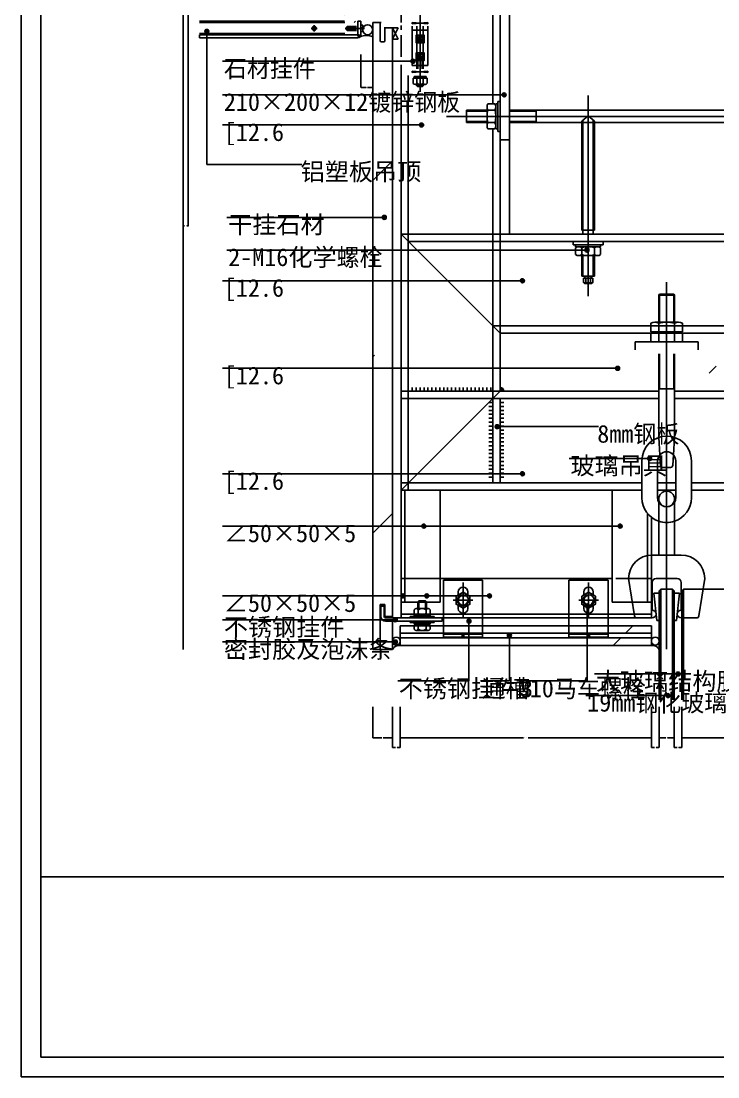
# Model space of a CAD drawing. Header units: metres. Extents: x 6342 to 7863, y -189 to 1911.
# Drawn here: x 6342 to 7229, y -189 to 1155 of the extents above; entities that cross this region are included whole.
import ezdxf

# ---------------------------------------------------------------- set-up
doc = ezdxf.new("R2010")
doc.units = ezdxf.units.M
for name, color, linetype in [('ASHADE', 1, 'Continuous'), ('图层1', 8, 'Continuous'), ('图框', 5, 'Continuous'), ('外形', 3, 'Continuous'), ('文字标注1', 4, 'Continuous'), ('轴线', 6, 'Continuous')]:
    doc.layers.add(name, color=color, linetype=linetype)
doc.dimstyles.get("Standard").update_dxf_attribs({"dimtxt": 2.5, "dimasz": 2.5, "dimexe": 1.25, "dimexo": 0.625, "dimtad": 1, "dimcen": 2.5, "dimazin": 3, "dimtfac": 1, "dimtmove": 0, "dimatfit": 3})

# ---------------------------------------------------------------- blocks, each defined once
blk = doc.blocks.new('_CLOSEDFILLED')
at = {"color": 0, "linetype": 'BYBLOCK'}
blk.add_solid([(-1, 0.2), (0, 0), (-1, -0.2)], dxfattribs=at)
blk = doc.blocks.new('*D9')
for p, q in [((6789.36, 281.96), (6789.36, 242.78)), ((6814.36, 281.96), (6814.36, 242.78)), ((6789.61, 242.78), (6800.86, 242.78)), ((6802.86, 242.78), (6814.11, 242.78))]:
    blk.add_line(p, q)
at = {"layer": 'Defpoints'}
for p in [(6789.36, 281.96), (6814.36, 281.96), (6789.36, 242.78)]:
    blk.add_point(p, dxfattribs=at)
at = {"xscale": 0.25, "yscale": 0.25, "rotation": 180}
blk.add_blockref('_CLOSEDFILLED', (6789.36, 242.78), dxfattribs=at)
at = {"xscale": 0.25, "yscale": 0.25}
blk.add_blockref('_CLOSEDFILLED', (6814.36, 242.78), dxfattribs=at)
at = {"insert": (6801.86, 242.78), "char_height": 1, "attachment_point": 5}
blk.add_mtext('25', dxfattribs=at)
blk = doc.blocks.new('*D10')
for p, q in [((6814.36, 281.96), (6814.36, 230.28)), ((6824.36, 281.96), (6824.36, 230.28)), ((6814.61, 230.28), (6818.36, 230.28)), ((6820.36, 230.28), (6824.11, 230.28))]:
    blk.add_line(p, q)
at = {"layer": 'Defpoints'}
for p in [(6814.36, 281.96), (6824.36, 281.96), (6814.36, 230.28)]:
    blk.add_point(p, dxfattribs=at)
at = {"xscale": 0.25, "yscale": 0.25, "rotation": 180}
blk.add_blockref('_CLOSEDFILLED', (6814.36, 230.28), dxfattribs=at)
at = {"xscale": 0.25, "yscale": 0.25}
blk.add_blockref('_CLOSEDFILLED', (6824.36, 230.28), dxfattribs=at)
at = {"insert": (6819.36, 230.28), "char_height": 1, "attachment_point": 5}
blk.add_mtext('10', dxfattribs=at)
blk = doc.blocks.new('*D11')
for p, q in [((6824.36, 281.96), (6824.36, 242.78)), ((7143.87, 281.96), (7143.87, 242.78)), ((6824.61, 242.78), (6981.115, 242.78)), ((6987.115, 242.78), (7143.62, 242.78))]:
    blk.add_line(p, q)
at = {"layer": 'Defpoints'}
for p in [(6824.36, 281.96), (7143.87, 281.96), (6824.36, 242.78)]:
    blk.add_point(p, dxfattribs=at)
at = {"xscale": 0.25, "yscale": 0.25, "rotation": 180}
blk.add_blockref('_CLOSEDFILLED', (6824.36, 242.78), dxfattribs=at)
at = {"xscale": 0.25, "yscale": 0.25}
blk.add_blockref('_CLOSEDFILLED', (7143.87, 242.78), dxfattribs=at)
at = {"insert": (6984.115, 242.78), "char_height": 1, "attachment_point": 5}
blk.add_mtext('319,51', dxfattribs=at)
blk = doc.blocks.new('*D12')
for p, q in [((7143.87, 281.96), (7143.87, 230.28)), ((7153.87, 281.96), (7153.87, 230.28)), ((7144.12, 230.28), (7147.87, 230.28)), ((7149.87, 230.28), (7153.62, 230.28))]:
    blk.add_line(p, q)
at = {"layer": 'Defpoints'}
for p in [(7143.87, 281.96), (7153.87, 281.96), (7143.87, 230.28)]:
    blk.add_point(p, dxfattribs=at)
at = {"xscale": 0.25, "yscale": 0.25, "rotation": 180}
blk.add_blockref('_CLOSEDFILLED', (7143.87, 230.28), dxfattribs=at)
at = {"xscale": 0.25, "yscale": 0.25}
blk.add_blockref('_CLOSEDFILLED', (7153.87, 230.28), dxfattribs=at)
at = {"insert": (7148.87, 230.28), "char_height": 1, "attachment_point": 5}
blk.add_mtext('10', dxfattribs=at)
blk = doc.blocks.new('*D13')
for p, q in [((7153.87, 281.96), (7153.87, 242.78)), ((7172.87, 281.96), (7172.87, 242.78)), ((7154.12, 242.78), (7162.37, 242.78)), ((7164.37, 242.78), (7172.62, 242.78))]:
    blk.add_line(p, q)
at = {"layer": 'Defpoints'}
for p in [(7153.87, 281.96), (7172.87, 281.96), (7153.87, 242.78)]:
    blk.add_point(p, dxfattribs=at)
at = {"xscale": 0.25, "yscale": 0.25, "rotation": 180}
blk.add_blockref('_CLOSEDFILLED', (7153.87, 242.78), dxfattribs=at)
at = {"xscale": 0.25, "yscale": 0.25}
blk.add_blockref('_CLOSEDFILLED', (7172.87, 242.78), dxfattribs=at)
at = {"insert": (7163.37, 242.78), "char_height": 1, "attachment_point": 5}
blk.add_mtext('19', dxfattribs=at)
blk = doc.blocks.new('*D14')
for p, q in [((7172.87, 281.96), (7172.87, 230.28)), ((7182.87, 281.96), (7182.87, 230.28)), ((7173.12, 230.28), (7176.87, 230.28)), ((7178.87, 230.28), (7182.62, 230.28))]:
    blk.add_line(p, q)
at = {"layer": 'Defpoints'}
for p in [(7172.87, 281.96), (7182.87, 281.96), (7172.87, 230.28)]:
    blk.add_point(p, dxfattribs=at)
at = {"xscale": 0.25, "yscale": 0.25, "rotation": 180}
blk.add_blockref('_CLOSEDFILLED', (7172.87, 230.28), dxfattribs=at)
at = {"xscale": 0.25, "yscale": 0.25}
blk.add_blockref('_CLOSEDFILLED', (7182.87, 230.28), dxfattribs=at)
at = {"insert": (7177.87, 230.28), "char_height": 1, "attachment_point": 5}
blk.add_mtext('10', dxfattribs=at)
blk = doc.blocks.new('*D15')
for p, q in [((7182.87, 281.96), (7182.87, 242.78)), ((7532.87, 281.96), (7532.87, 242.78)), ((7183.12, 242.78), (7356.37, 242.78)), ((7359.37, 242.78), (7532.62, 242.78))]:
    blk.add_line(p, q)
at = {"layer": 'Defpoints'}
for p in [(7182.87, 281.96), (7532.87, 281.96), (7182.87, 242.78)]:
    blk.add_point(p, dxfattribs=at)
at = {"xscale": 0.25, "yscale": 0.25, "rotation": 180}
blk.add_blockref('_CLOSEDFILLED', (7182.87, 242.78), dxfattribs=at)
at = {"xscale": 0.25, "yscale": 0.25}
blk.add_blockref('_CLOSEDFILLED', (7532.87, 242.78), dxfattribs=at)
at = {"insert": (7357.87, 242.78), "char_height": 1, "attachment_point": 5}
blk.add_mtext('350', dxfattribs=at)
blk = doc.blocks.new('*D16')
for p, q in [((6774.36, 1112.63), (6774.36, 1070.64)), ((6789.36, 1112.63), (6789.36, 1070.64)), ((6774.61, 1070.64), (6780.86, 1070.64)), ((6782.86, 1070.64), (6789.11, 1070.64))]:
    blk.add_line(p, q)
at = {"layer": 'Defpoints'}
for p in [(6774.36, 1112.63), (6789.36, 1112.63), (6774.36, 1070.64)]:
    blk.add_point(p, dxfattribs=at)
at = {"xscale": 0.25, "yscale": 0.25, "rotation": 180}
blk.add_blockref('_CLOSEDFILLED', (6774.36, 1070.64), dxfattribs=at)
at = {"xscale": 0.25, "yscale": 0.25}
blk.add_blockref('_CLOSEDFILLED', (6789.36, 1070.64), dxfattribs=at)
at = {"insert": (6781.86, 1070.64), "char_height": 1, "attachment_point": 5}
blk.add_mtext('15', dxfattribs=at)
blk = doc.blocks.new('*D17')
for p, q in [((6548.39, 1133.8), (6548.39, 744.55)), ((6548.14, 744.55), (6547.89, 744.55)), ((6548.39, 355.3), (6548.39, 744.55)), ((6548.39, 744.55), (6548.39, 744.55)), ((6548.64, 744.55), (6548.89, 744.55))]:
    blk.add_line(p, q)
at = {"layer": 'Defpoints'}
for p in [(6548.39, 1133.8), (6548.39, 744.55), (6548.39, 355.3)]:
    blk.add_point(p, dxfattribs=at)
at = {"xscale": 0.25, "yscale": 0.25}
blk.add_blockref('_CLOSEDFILLED', (6548.39, 744.55), dxfattribs=at)
at = {"xscale": 0.25, "yscale": 0.25, "rotation": 180}
blk.add_blockref('_CLOSEDFILLED', (6548.39, 744.55), dxfattribs=at)
at = {"insert": (6548.39, 745.675), "char_height": 1, "attachment_point": 5}
blk.add_mtext('0', dxfattribs=at)
blk = doc.blocks.new('*D18')
for p, q in [((6548.39, 1166.8), (6548.39, 1150.3)), ((6548.14, 1150.3), (6547.89, 1150.3)), ((6548.39, 1133.8), (6548.39, 1150.3)), ((6548.39, 1150.3), (6548.39, 1150.3)), ((6548.64, 1150.3), (6548.89, 1150.3))]:
    blk.add_line(p, q)
at = {"layer": 'Defpoints'}
for p in [(6548.39, 1166.8), (6548.39, 1150.3), (6548.39, 1133.8)]:
    blk.add_point(p, dxfattribs=at)
at = {"xscale": 0.25, "yscale": 0.25}
blk.add_blockref('_CLOSEDFILLED', (6548.39, 1150.3), dxfattribs=at)
at = {"xscale": 0.25, "yscale": 0.25, "rotation": 180}
blk.add_blockref('_CLOSEDFILLED', (6548.39, 1150.3), dxfattribs=at)
at = {"insert": (6548.39, 1151.425), "char_height": 1, "attachment_point": 5}
blk.add_mtext('0', dxfattribs=at)
blk = doc.blocks.new('*D21')
for p, q in [((6554.59, 1433.8), (6554.59, 894.55)), ((6549.99, 894.55), (6548.14, 894.55)), ((6548.39, 355.3), (6548.39, 894.55)), ((6554.84, 894.55), (6552.99, 894.55))]:
    blk.add_line(p, q)
at = {"layer": 'Defpoints'}
for p in [(6554.59, 1433.8), (6554.59, 894.55), (6548.39, 355.3)]:
    blk.add_point(p, dxfattribs=at)
at = {"xscale": 0.25, "yscale": 0.25}
blk.add_blockref('_CLOSEDFILLED', (6548.39, 894.55), dxfattribs=at)
at = {"xscale": 0.25, "yscale": 0.25, "rotation": 180}
blk.add_blockref('_CLOSEDFILLED', (6554.59, 894.55), dxfattribs=at)
at = {"insert": (6551.49, 894.55), "char_height": 1, "attachment_point": 5}
blk.add_mtext('6,2', dxfattribs=at)

msp = doc.modelspace()

# ---------------------------------------------------------------- hatches: boundary and pattern name
at = {"layer": 'ASHADE'}
h = msp.add_hatch(dxfattribs=at)
h.set_pattern_fill('SOLID')
h.paths.add_polyline_path([(6580.79, 1142.08, -1), (6575.79, 1142.08, -1)])
h = msp.add_hatch(dxfattribs=at)
h.set_pattern_fill('SOLID')
h.paths.add_polyline_path([(6838.17, 1103.99, 1), (6843.17, 1103.99, 1)])
h = msp.add_hatch(dxfattribs=at)
h.set_pattern_fill('SOLID')
h.paths.add_polyline_path([(6954.04, 1061.19, 1), (6959.04, 1061.19, 1)])
h = msp.add_hatch(dxfattribs=at)
h.set_pattern_fill('SOLID')
h.paths.add_polyline_path([(6849.05, 1022.82, 1), (6854.05, 1022.82, 1)])
h = msp.add_hatch(dxfattribs=at)
h.set_pattern_fill('SOLID')
h.paths.add_polyline_path([(6801.64, 905.2, 1), (6806.64, 905.2, 1)])
h = msp.add_hatch(dxfattribs=at)
h.set_pattern_fill('SOLID')
h.paths.add_polyline_path([(7059.49, 863.63, 1), (7064.49, 863.63, 1)])
h = msp.add_hatch(dxfattribs=at)
h.set_pattern_fill('SOLID')
h.paths.add_polyline_path([(6977.35, 824.55, 1), (6982.35, 824.55, 1)])
h = msp.add_hatch(dxfattribs=at)
h.set_pattern_fill('SOLID')
h.paths.add_polyline_path([(7098.53, 713.07, 1), (7103.53, 713.07, 1)])
h = msp.add_hatch(dxfattribs=at)
h.set_pattern_fill('SOLID')
h.paths.add_polyline_path([(6950.24, 638.83, -1), (6945.24, 638.83, -1)])
h = msp.add_hatch(dxfattribs=at)
h.set_pattern_fill('SOLID')
h.paths.add_polyline_path([(7139.28, 598.26, 1), (7144.28, 598.26, 1)])
h = msp.add_hatch(dxfattribs=at)
h.set_pattern_fill('SOLID')
h.paths.add_polyline_path([(6977.35, 578.8, 1), (6982.35, 578.8, 1)])
h = msp.add_hatch(dxfattribs=at)
h.set_pattern_fill('SOLID')
h.paths.add_polyline_path([(6851.98, 512.2, 1), (6856.98, 512.2, 1)])
h = msp.add_hatch(dxfattribs=at)
h.set_pattern_fill('SOLID')
h.paths.add_polyline_path([(7101.73, 512.2, 1), (7106.73, 512.2, 1)])
h = msp.add_hatch(dxfattribs=at)
h.set_pattern_fill('SOLID')
h.paths.add_polyline_path([(6825.09, 423.36, 1), (6830.09, 423.36, 1)])
h = msp.add_hatch(dxfattribs=at)
h.set_pattern_fill('SOLID')
h.paths.add_polyline_path([(6855.58, 423.36, 1), (6860.58, 423.36, 1)])
h = msp.add_hatch(dxfattribs=at)
h.set_pattern_fill('SOLID')
h.paths.add_polyline_path([(6935.42, 423.36, 1), (6940.42, 423.36, 1)])
h = msp.add_hatch(dxfattribs=at)
h.set_pattern_fill('SOLID')
h.paths.add_polyline_path([(7059.63, 410.7, 1), (7064.63, 410.7, 1)])
h = msp.add_hatch(dxfattribs=at)
h.set_pattern_fill('SOLID')
h.paths.add_polyline_path([(6815.58, 392.87, 1), (6820.58, 392.87, 1)])
h = msp.add_hatch(dxfattribs=at)
h.set_pattern_fill('SOLID')
h.paths.add_polyline_path([(6909.37, 391.21, 1), (6914.37, 391.21, 1)])
h = msp.add_hatch(dxfattribs=at)
h.set_pattern_fill('SOLID')
h.paths.add_polyline_path([(6815.58, 364.67, 1), (6820.58, 364.67, 1)])
h = msp.add_hatch(dxfattribs=at)
h.set_pattern_fill('SOLID')
h.paths.add_polyline_path([(6960.74, 373.19, 1), (6965.74, 373.19, 1)])
h = msp.add_hatch(dxfattribs=at)
h.set_pattern_fill('SOLID')
h.paths.add_polyline_path([(7175.36, 323.93, 1), (7180.36, 323.93, 1)])
h = msp.add_hatch(dxfattribs=at)
h.set_pattern_fill('SOLID')
h.paths.add_polyline_path([(7162.5, 296.48, 1), (7167.5, 296.48, 1)])
at = {"layer": '图层1'}
h = msp.add_hatch(dxfattribs=at)
h.set_pattern_fill('ANSI31', scale=300)
h.paths.add_polyline_path([(7626.72, 1583.8), (6575.1, 1583.8), (6575.1, 1433.8), (6765.91, 1433.8), (6765.91, 1510.15), (6765.09, 1538.03), (6766.18, 1538.03), (6764.78, 1545.98), (6784.2, 1545.98), (6782.8, 1538.03), (6783.89, 1538.03), (6783.07, 1510.15), (6783.07, 1433.8), (6963.37, 1433.8), (6963.37, 1191.8), (7363.37, 1191.8), (7363.37, 1433.8), (7626.72, 1433.8)])
h.paths.add_polyline_path([(7363.37, 1175.8), (6963.37, 1175.8), (6963.37, 1041.8), (7363.37, 1041.8)])
h.paths.add_polyline_path([(7055.37, 1025.8), (6963.37, 1025.8), (6963.37, 883.8), (7056.7, 883.8), (7056.7, 889.13), (7055.37, 889.13)])
h.paths.add_polyline_path([(7255.37, 1025.8), (7071.37, 1025.8), (7071.37, 889.13), (7070.03, 889.13), (7070.03, 883.8), (7256.7, 883.8), (7256.7, 889.13), (7255.37, 889.13)])
h.paths.add_polyline_path([(7363.37, 1025.8), (7271.37, 1025.8), (7271.37, 889.13), (7270.03, 889.13), (7270.03, 883.8), (7363.37, 883.8)])
h = msp.add_hatch(dxfattribs=at)
h.set_pattern_fill('AR-CONC', scale=20)
h.paths.add_polyline_path([(7626.72, 1583.8), (6575.1, 1583.8), (6575.1, 1433.8), (6765.91, 1433.8), (6765.91, 1510.15), (6765.09, 1538.03), (6766.18, 1538.03), (6764.78, 1545.98), (6784.2, 1545.98), (6782.8, 1538.03), (6783.89, 1538.03), (6783.07, 1510.15), (6783.07, 1433.8), (6963.37, 1433.8), (6963.37, 1191.8), (7363.37, 1191.8), (7363.37, 1433.8), (7626.72, 1433.8)])
h.paths.add_polyline_path([(7363.37, 1175.8), (6963.37, 1175.8), (6963.37, 1041.8), (7363.37, 1041.8)])
h.paths.add_polyline_path([(7255.37, 1025.8), (7071.37, 1025.8), (7071.37, 889.13), (7070.03, 889.13), (7070.03, 883.8), (7256.7, 883.8), (7256.7, 889.13), (7255.37, 889.13)])
h.paths.add_polyline_path([(7055.37, 1025.8), (6963.37, 1025.8), (6963.37, 883.8), (7056.7, 883.8), (7056.7, 889.13), (7055.37, 889.13)])
h.paths.add_polyline_path([(7363.37, 1025.8), (7271.37, 1025.8), (7271.37, 889.13), (7270.03, 889.13), (7270.03, 883.8), (7363.37, 883.8)])
h = msp.add_hatch(dxfattribs=at)
h.set_pattern_fill('ANSI31', scale=5)
h.paths.add_polyline_path([(6753.36, 1166.3, -0.41), (6753.86, 1166.8), (6767.86, 1166.8, -0.41), (6768.36, 1166.3), (6768.36, 1165.7, -0.41), (6767.86, 1165.2), (6755.46, 1165.2, 0.41), (6754.96, 1164.7), (6754.96, 1155.3, 0.41), (6755.46, 1154.8), (6769.86, 1154.8, -0.41), (6770.36, 1154.3), (6770.36, 1145.8), (6768.76, 1145.8), (6768.76, 1152.7, 0.41), (6768.26, 1153.2), (6753.86, 1153.2, -0.41), (6753.36, 1153.7)])
h.paths.add_polyline_path([(6768.62, 1142.32, 0.2), (6768.76, 1142.67), (6768.76, 1145.8), (6770.36, 1145.8), (6770.36, 1141.8), (6766.36, 1137.8), (6753.86, 1137.8, -0.41), (6753.36, 1138.3), (6753.36, 1138.9, -0.41), (6753.86, 1139.4), (6765.49, 1139.4, 0.2), (6765.85, 1139.55)])
h = msp.add_hatch(dxfattribs=at)
h.set_pattern_fill('AR-SAND')
h.paths.add_polyline_path([(6789.36, 1144.03), (6789.36, 1134.97, 0.21), (6773.19, 1134.97, 0.2), (6774.36, 1137.8), (6774.36, 1141.8), (6776.59, 1141.8), (6776.59, 1144.03, 1)])
h = msp.add_hatch(dxfattribs=at)
h.set_pattern_fill('ANSI37', scale=30)
h.paths.add_polyline_path([(6776.59, 1144.03, 1), (6789.36, 1144.03, 1)])
h = msp.add_hatch(dxfattribs=at)
h.set_pattern_fill('ANSI33', scale=50)
h.paths.add_polyline_path([(6814.36, 1146.47), (6804.86, 1146.47), (6804.86, 1129.97, -0.41), (6803.36, 1128.47), (6800.36, 1128.47, -0.41), (6798.86, 1129.97), (6798.86, 1153.47), (6789.36, 1153.47), (6789.36, 1103.99), (6814.36, 1103.99)])
h.paths.add_polyline_path([(6789.36, 1061.19), (6814.36, 1061.19), (6814.36, 1103.99), (6789.36, 1103.99)])
h.paths.add_polyline_path([(6814.36, 1061.19), (6789.36, 1061.19), (6789.36, 1022.82), (6814.36, 1022.82)])
h.paths.add_polyline_path([(6814.36, 1022.82), (6789.36, 1022.82), (6789.36, 905.2), (6801.64, 905.2, -1), (6806.64, 905.2, -1), (6801.64, 905.2), (6789.36, 905.2), (6789.36, 863.63), (6814.36, 863.63)])
h.paths.add_polyline_path([(6814.36, 863.63), (6789.36, 863.63), (6789.36, 824.55), (6814.36, 824.55)])
h.paths.add_polyline_path([(6814.36, 824.55), (6789.36, 824.55), (6789.36, 713.07), (6814.36, 713.07)])
h.paths.add_polyline_path([(6789.36, 578.8), (6814.36, 578.8), (6814.36, 713.07), (6789.36, 713.07)])
h.paths.add_polyline_path([(6789.36, 512.2), (6814.36, 512.2), (6814.36, 578.8), (6789.36, 578.8)])
h.paths.add_polyline_path([(6814.36, 512.2), (6789.36, 512.2), (6789.36, 423.36), (6814.36, 423.36)])
h.paths.add_polyline_path([(6789.36, 423.36), (6789.36, 364.67), (6798.79, 364.67), (6798.79, 412.3), (6804.79, 412.3), (6804.79, 397.3), (6814.36, 397.3), (6814.36, 423.36)])
h = msp.add_hatch(dxfattribs=at)
h.set_pattern_fill('AR-SAND')
h.paths.add_polyline_path([(6799.75, 1152.97, -0.41), (6800.25, 1153.47), (6798.86, 1153.47), (6798.86, 1129.97, 0.41), (6800.36, 1128.47), (6803.36, 1128.47, 0.41), (6804.86, 1129.97), (6804.86, 1146.47), (6803.75, 1146.47), (6803.75, 1134.8, -0.6), (6802.5, 1132.47), (6801, 1132.47, -0.6), (6799.75, 1134.8)])
h = msp.add_hatch(dxfattribs=at)
h.set_pattern_fill('ANSI31', scale=50)
h.paths.add_polyline_path([(6859.66, 1148.47, -0.41), (6861.66, 1146.47), (6861.66, 1141.47), (6864.66, 1141.47), (6864.66, 1146.47, 0.41), (6859.66, 1151.47), (6849.66, 1151.47), (6849.66, 1148.47)])
h.paths.add_polyline_path([(6839.66, 1151.47, 0.41), (6834.66, 1146.47), (6834.66, 1096.47, 0.41), (6839.66, 1091.47), (6849.66, 1091.47), (6849.66, 1094.47), (6839.66, 1094.47, -0.41), (6837.66, 1096.47), (6837.66, 1146.47, -0.41), (6839.66, 1148.47), (6849.66, 1148.47), (6849.66, 1151.47)])
h.paths.add_polyline_path([(6859.66, 1091.47, 0.41), (6864.66, 1096.47), (6864.66, 1101.47), (6861.66, 1101.47), (6861.66, 1096.47, -0.41), (6859.66, 1094.47), (6849.66, 1094.47), (6849.66, 1091.47)])
h = msp.add_hatch(dxfattribs=at)
h.set_pattern_fill('AR-SAND', scale=0.5)
h.paths.add_polyline_path([(6770.01, 1137.8), (6770.36, 1138.16), (6772.56, 1137.06, -1.39), (6771.1, 1135.61)])
h = msp.add_hatch(dxfattribs=at)
h.set_pattern_fill('ANSI31', scale=50)
h.paths.add_polyline_path([(7163.37, 736.8), (7100.37, 736.8), (7100.37, 683.8), (7102.92, 683.8, 0.39), (7107.4, 687.85), (7110.93, 723.2, -0.39), (7119.88, 731.3), (7163.37, 731.3)])
h.paths.add_polyline_path([(7226.37, 736.8), (7163.37, 736.8), (7163.37, 731.3), (7206.85, 731.3, -0.39), (7215.8, 723.2), (7219.33, 687.85, 0.39), (7223.81, 683.8), (7226.37, 683.8)])
h = msp.add_hatch(dxfattribs=at)
h.set_pattern_fill('SOLID')
h.paths.add_polyline_path([(6951.37, 688.8), (6951.37, 683.8), (6956.37, 683.8, 0.41)])
h = msp.add_hatch(dxfattribs=at)
h.set_pattern_fill('AR-RROOF', scale=50)
h.paths.add_polyline_path([(7530.87, 431.83), (7407.87, 431.83), (7407.87, 426.83), (7412.87, 426.83), (7412.87, 391.83), (7302.87, 391.83), (7302.87, 426.83), (7307.87, 426.83), (7307.87, 431.83), (7209.71, 431.83), (7204.27, 397.83, -0.37), (7201.31, 395.3), (7184.87, 395.3), (7184.87, 291.19), (7530.87, 291.19)])
h = msp.add_hatch(dxfattribs=at)
h.set_pattern_fill('AR-SAND')
h.paths.add_polyline_path([(7182.87, 395.3), (7181.87, 395.3, -0.45), (7176.9, 400.87), (7175.87, 391.83), (7172.87, 391.83), (7172.87, 291.19), (7182.87, 291.19)])
h = msp.add_hatch(dxfattribs=at)
h.set_pattern_fill('ANSI33', scale=50)
h.paths.add_polyline_path([(6824.36, 385.3), (6824.36, 375.8), (6879.24, 375.8), (6879.24, 385.3)])
h.paths.add_polyline_path([(6824.36, 369.8), (6824.36, 360.3), (7143.87, 360.3), (7143.87, 369.8)])
h.paths.add_polyline_path([(7038.99, 375.8), (7038.99, 385.3), (6929.24, 385.3), (6929.24, 375.8)])
h.paths.add_polyline_path([(7088.99, 385.3), (7088.99, 375.8), (7143.87, 375.8), (7143.87, 385.3)])
h = msp.add_hatch(dxfattribs=at)
h.set_pattern_fill('ANSI33', scale=50)
h.paths.add_polyline_path([(6798.79, 364.67), (6789.36, 364.67), (6789.36, 355.3), (6798.79, 355.3)])
h = msp.add_hatch(dxfattribs=at)
h.set_pattern_fill('ANSI37', scale=30)
h.paths.add_polyline_path([(6824.36, 365.8, 1), (6814.36, 365.8, 1)])
h = msp.add_hatch(dxfattribs=at)
h.set_pattern_fill('AR-SAND', scale=0.5)
h.paths.add_polyline_path([(6814.36, 365.8), (6814.36, 355.3, -0.27), (6824.36, 360.3), (6824.36, 365.8, -1)])
h = msp.add_hatch(dxfattribs=at)
h.set_pattern_fill('AR-SAND', scale=2)
h.paths.add_polyline_path([(6928.61, 375.65), (6928.61, 370.65), (6904.61, 370.65), (6904.61, 374.65, 1), (6902.61, 374.65), (6902.61, 370.65), (6878.61, 370.65), (6878.61, 375.65), (6823.74, 375.65), (6823.74, 369.65), (7143.24, 369.65), (7143.24, 375.65), (7088.36, 375.65), (7088.36, 370.65), (7064.36, 370.65), (7064.36, 374.65, 1), (7062.36, 374.65), (7062.36, 370.65), (7038.36, 370.65), (7038.36, 375.65)])
h = msp.add_hatch(dxfattribs=at)
h.set_pattern_fill('ANSI37', scale=30)
h.paths.add_polyline_path([(7153.87, 365.8, 1), (7143.87, 365.8, 1)])
h = msp.add_hatch(dxfattribs=at)
h.set_pattern_fill('AR-SAND', scale=0.5)
h.paths.add_polyline_path([(7153.87, 365.8), (7153.87, 355.3, 0.27), (7143.87, 360.3), (7143.87, 365.8, 1)])

# ---------------------------------------------------------------- linework, layer by layer
for p, q in [((6942.07, 1167.81), (6942.07, 1049.78)), ((6753.86, 1153.2), (6568.91, 1153.2)), ((6756.06, 1147.55), (6756.96, 1148.3)), ((6756.06, 1144.05), (6756.06, 1147.55)), ((6756.96, 1143.3), (6756.06, 1144.05)), ((6756.8, 1148.17), (6756.8, 1143.43)), ((6756.8, 1147.55), (6768.76, 1147.55)), ((6756.8, 1144.05), (6768.76, 1144.05)), ((6756.96, 1148.3), (6768.76, 1148.3)), ((6768.76, 1143.3), (6756.96, 1143.3)), ((6770.36, 1138.16), (6770.36, 1154.8)), ((6770.36, 1154.8), (6774.36, 1154.8)), ((6774.36, 1149.8), (6776.59, 1149.8)), ((6776.59, 1146.55), (6775.34, 1146.55)), ((6775.34, 1146.55), (6775.34, 1145.05)), ((6775.34, 1145.05), (6776.59, 1145.05)), ((6776.59, 1149.8), (6776.59, 1146.55)), ((6776.59, 1145.05), (6776.59, 1141.8)), ((6814.36, 1131.97), (6821.75, 1146.47)), ((6814.36, 1146.47), (6821.75, 1131.97)), ((6821.75, 1146.47), (6814.36, 1146.47)), ((6859.66, 1153.47), (6839.66, 1151.47)), ((6839.66, 1153.47), (6859.66, 1151.47)), ((6839.66, 1151.47), (6839.66, 1153.47)), ((6839.66, 1148.47), (6839.66, 1098.47)), ((6839.66, 1143.47), (6845.64, 1143.47)), ((6845.64, 1094.47), (6845.64, 1148.47)), ((6853.64, 1094.47), (6853.64, 1148.47)), ((6853.64, 1143.47), (6859.66, 1143.47)), ((6859.66, 1151.47), (6859.66, 1153.47)), ((6859.66, 1148.47), (6859.66, 1098.47)), ((6753.86, 1139.4), (6568.91, 1139.4)), ((6568.91, 1137.8), (6770.01, 1137.8)), ((6770.01, 1137.8), (6771.1, 1135.61)), ((6770.36, 1138.16), (6772.56, 1137.06)), ((6776.59, 1141.8), (6774.36, 1141.8)), ((6814.36, 1131.97), (6821.75, 1131.97)), ((6845.64, 1106.73), (6853.64, 1106.73)), ((6846.84, 1094.47), (6846.84, 1106.73)), ((6852.44, 1094.47), (6852.44, 1106.73)), ((6839.66, 1098.47), (6845.64, 1098.47)), ((6839.66, 1089.47), (6859.66, 1091.47)), ((6859.66, 1089.47), (6839.66, 1091.47)), ((6839.66, 1091.47), (6839.66, 1089.47)), ((6853.64, 1098.47), (6859.66, 1098.47)), ((6859.66, 1091.47), (6859.66, 1089.47)), ((6834.66, 1085.97), (6834.66, 683.8)), ((6858.44, 1082.47), (6840.84, 1082.47)), ((6840.84, 1082.47), (6840.84, 1076.07)), ((6857.36, 1084.47), (6841.92, 1084.47)), ((6841.92, 1084.47), (6841.92, 1082.47)), ((6857.36, 1082.47), (6841.92, 1082.47)), ((6845.64, 1082.47), (6845.64, 1076.07)), ((6849.66, 1084.47), (6848.24, 1082.47)), ((6851.07, 1084.47), (6849.65, 1082.47)), ((6853.64, 1082.47), (6853.64, 1076.07)), ((6857.36, 1084.47), (6857.36, 1082.47)), ((6858.44, 1082.47), (6858.44, 1076.07)), ((6856.04, 1074.47), (6843.24, 1074.47)), ((6845.64, 1072.87), (6845.64, 1074.47)), ((6853.64, 1072.87), (6845.64, 1072.87)), ((6845.64, 1072.87), (6846.84, 1071.67)), ((6846.84, 1072.87), (6846.84, 1074.47)), ((6852.44, 1071.67), (6846.84, 1071.67)), ((6852.44, 1072.87), (6852.44, 1074.47)), ((6852.44, 1071.67), (6853.64, 1072.87)), ((6853.64, 1072.87), (6853.64, 1074.47)), ((6935.98, 1049.78), (6944.88, 1049.78)), ((6946.03, 1017.81), (6946.03, 1049.78)), ((6946.03, 1049.78), (6948.7, 1049.78)), ((6948.7, 1014.72), (6948.7, 1052.88)), ((6948.7, 1052.88), (6951.37, 1052.88)), ((6908.7, 1041.8), (6908.7, 1025.8)), ((6908.7, 1041.8), (6934.83, 1041.8)), ((6908.7, 1040.47), (6934.83, 1040.47)), ((6934.83, 1021.81), (6934.83, 1045.79)), ((6935.98, 1041.79), (6944.88, 1041.79)), ((6963.37, 1041.8), (7363.37, 1041.8)), ((6963.37, 1040.47), (6997.42, 1040.47)), ((6997.42, 1041.8), (6997.42, 1025.8)), ((6908.7, 1027.13), (6934.83, 1027.13)), ((6908.7, 1025.8), (6934.83, 1025.8)), ((6935.98, 1025.81), (6944.88, 1025.81)), ((6963.37, 1027.13), (6997.42, 1027.13)), ((6963.37, 1025.8), (7363.37, 1025.8)), ((6935.98, 1017.81), (6944.88, 1017.81)), ((6942.07, 1017.81), (6942.07, 683.8)), ((6946.03, 1017.81), (6948.7, 1017.81)), ((6948.7, 1014.72), (6951.37, 1014.72)), ((6951.37, 883.8), (6963.37, 883.8)), ((6951.37, 874.5), (7375.37, 874.5)), ((7044.28, 870.47), (7044.28, 874.5)), ((7082.45, 870.47), (7082.45, 874.5)), ((7044.28, 870.47), (7082.45, 870.47)), ((7047.38, 867.8), (7047.38, 870.47)), ((7047.38, 867.8), (7079.35, 867.8)), ((7047.38, 857.75), (7047.38, 866.65)), ((7055.37, 857.75), (7055.37, 866.65)), ((7071.36, 857.75), (7071.36, 866.65)), ((7079.35, 867.8), (7079.35, 870.47)), ((7079.35, 857.75), (7079.35, 866.65)), ((7051.38, 856.6), (7075.35, 856.6)), ((7055.37, 830.47), (7055.37, 856.6)), ((7056.7, 830.47), (7056.7, 856.6)), ((7070.03, 830.47), (7070.03, 856.6)), ((7071.37, 830.47), (7071.37, 856.6)), ((7071.37, 830.47), (7055.37, 830.47)), ((7069.37, 827.8), (7057.37, 827.8)), ((7057.37, 822.47), (7057.37, 827.8)), ((7058.7, 821.13), (7057.37, 822.47)), ((7068.03, 821.13), (7058.7, 821.13)), ((7059.37, 830.47), (7059.37, 827.8)), ((7060.37, 822.47), (7060.37, 827.8)), ((7066.37, 822.47), (7066.37, 827.8)), ((7067.37, 830.47), (7067.37, 827.8)), ((7069.37, 822.47), (7068.03, 821.13)), ((7069.37, 822.47), (7069.37, 827.8)), ((7154.37, 807.3), (7153.37, 806.3)), ((7172.37, 807.3), (7154.37, 807.3)), ((7172.37, 807.3), (7173.37, 806.3)), ((7153.37, 806.3), (7153.37, 771.92)), ((7173.37, 806.3), (7153.37, 806.3)), ((7154.37, 806.3), (7154.37, 771.92)), ((7172.37, 806.3), (7172.37, 771.92)), ((7173.37, 806.3), (7173.37, 771.92)), ((6951.37, 767.1), (7143.38, 767.1)), ((7143.38, 770.48), (7143.38, 759.36)), ((7178.35, 771.92), (7148.38, 771.92)), ((7153.37, 770.48), (7153.37, 759.36)), ((7173.36, 770.48), (7173.36, 759.36)), ((7183.35, 770.48), (7183.35, 759.36)), ((7183.35, 767.1), (7337.88, 767.1)), ((6951.37, 757.8), (7143.38, 757.8)), ((7183.35, 759.36), (7143.38, 759.36)), ((7143.38, 757.92), (7143.38, 746.8)), ((7153.37, 757.92), (7153.37, 746.8)), ((7173.36, 757.92), (7173.36, 746.8)), ((7183.35, 757.92), (7183.35, 746.8)), ((7183.35, 757.8), (7337.88, 757.8)), ((7123.37, 746.8), (7203.37, 746.8)), ((7123.37, 746.8), (7123.37, 736.8)), ((7203.37, 746.8), (7203.37, 736.8)), ((7153.37, 731.3), (7153.37, 654.75)), ((7153.37, 731.3), (7153.37, 625.17)), ((7154.37, 731.3), (7154.37, 686.8)), ((7172.37, 731.3), (7172.37, 686.8)), ((7173.37, 731.3), (7173.37, 671.12)), ((7173.37, 731.3), (7173.37, 625.17)), ((6839.66, 688.8), (6839.66, 683.8)), ((6844.66, 688.8), (6844.66, 683.8)), ((6849.66, 688.8), (6849.66, 683.8)), ((6854.66, 688.8), (6854.66, 683.8)), ((6859.66, 688.8), (6859.66, 683.8)), ((6864.66, 688.8), (6864.66, 683.8)), ((6869.66, 688.8), (6869.66, 683.8)), ((6874.66, 688.8), (6874.66, 683.8)), ((6879.66, 688.8), (6879.66, 683.8)), ((6884.66, 688.8), (6884.66, 683.8)), ((6889.66, 688.8), (6889.66, 683.8)), ((6894.66, 688.8), (6894.66, 683.8)), ((6899.66, 688.8), (6899.66, 683.8)), ((6904.66, 688.8), (6904.66, 683.8)), ((6909.66, 688.8), (6909.66, 683.8)), ((6914.66, 688.8), (6914.66, 683.8)), ((6919.66, 688.8), (6919.66, 683.8)), ((6924.66, 688.8), (6924.66, 683.8)), ((6929.66, 688.8), (6929.66, 683.8)), ((6934.66, 688.8), (6934.66, 683.8)), ((6939.66, 688.8), (6939.66, 683.8)), ((7153.37, 686.8), (7173.37, 686.8)), ((6825.37, 674.5), (7153.37, 674.5)), ((7173.37, 674.5), (7501.37, 674.5)), ((6942.07, 669.5), (6937.07, 669.5)), ((6942.07, 664.5), (6937.07, 664.5)), ((6942.07, 659.5), (6937.07, 659.5)), ((6951.37, 669.5), (6956.37, 669.5)), ((6951.37, 664.5), (6956.37, 664.5)), ((6951.37, 659.5), (6956.37, 659.5)), ((6942.07, 654.5), (6937.07, 654.5)), ((6942.07, 649.5), (6937.07, 649.5)), ((6951.37, 654.5), (6956.37, 654.5)), ((6951.37, 649.5), (6956.37, 649.5)), ((6942.07, 644.5), (6937.07, 644.5)), ((6942.07, 639.5), (6937.07, 639.5)), ((6942.07, 634.5), (6937.07, 634.5)), ((6951.37, 644.5), (6956.37, 644.5)), ((6951.37, 639.5), (6956.37, 639.5)), ((6951.37, 634.5), (6956.37, 634.5)), ((6942.07, 629.5), (6937.07, 629.5)), ((6942.07, 624.5), (6937.07, 624.5)), ((6942.07, 619.5), (6937.07, 619.5)), ((6951.37, 629.5), (6956.37, 629.5)), ((6951.37, 624.5), (6956.37, 624.5)), ((6951.37, 619.5), (6956.37, 619.5)), ((6942.07, 614.5), (6937.07, 614.5)), ((6942.07, 609.5), (6937.07, 609.5)), ((6951.37, 614.5), (6956.37, 614.5)), ((6951.37, 609.5), (6956.37, 609.5)), ((6942.07, 604.5), (6937.07, 604.5)), ((6942.07, 599.5), (6937.07, 599.5)), ((6942.07, 594.5), (6937.07, 594.5)), ((6951.37, 604.5), (6956.37, 604.5)), ((6951.37, 599.5), (6956.37, 599.5)), ((6951.37, 594.5), (6956.37, 594.5)), ((6942.07, 589.5), (6937.07, 589.5)), ((6942.07, 584.5), (6937.07, 584.5)), ((6942.07, 579.5), (6937.07, 579.5)), ((6951.37, 589.5), (6956.37, 589.5)), ((6951.37, 584.5), (6956.37, 584.5)), ((6951.37, 579.5), (6956.37, 579.5)), ((6825.37, 567.1), (7131.87, 567.1)), ((6942.07, 574.5), (6937.07, 574.5)), ((6951.37, 574.5), (6956.37, 574.5)), ((7151.87, 567.1), (7174.87, 567.1)), ((7194.87, 567.1), (7542.07, 567.1)), ((7155.87, 431.83), (7155.87, 291.19)), ((7170.87, 431.83), (7170.87, 291.19)), ((6846.79, 415.93), (6848.09, 417.23)), ((6848.09, 417.23), (6856.48, 417.23)), ((6857.78, 415.93), (6856.48, 417.23)), ((6798.79, 355.3), (6798.79, 412.3)), ((6804.79, 412.3), (6798.79, 412.3)), ((6799.79, 397.3), (6799.79, 410.3)), ((6803.79, 410.3), (6799.79, 410.3)), ((6803.79, 397.3), (6803.79, 410.3)), ((6804.79, 397.3), (6804.79, 412.3)), ((6842.19, 400.8), (6842.19, 405.8)), ((6859.86, 407.3), (6844.72, 407.3)), ((6846.79, 415.93), (6857.78, 415.93)), ((6846.79, 407.3), (6846.79, 415.93)), ((6847.24, 400.8), (6847.24, 405.8)), ((6848.09, 407.3), (6848.09, 415.93)), ((6856.48, 407.3), (6856.48, 415.93)), ((6857.34, 400.8), (6857.34, 405.8)), ((6857.78, 407.3), (6857.78, 415.93)), ((6862.38, 400.8), (6862.38, 405.8)), ((6804.79, 397.3), (6814.36, 397.3)), ((6877.79, 395.3), (6805.79, 395.3)), ((6877.79, 391.3), (6805.79, 391.3)), ((6867.7, 397.3), (6836.87, 397.3)), ((6836.87, 397.3), (6836.87, 395.3)), ((6836.87, 389.3), (6836.87, 391.3)), ((6842.19, 399.3), (6842.19, 397.3)), ((6862.38, 399.3), (6842.19, 399.3)), ((6862.38, 399.3), (6862.38, 397.3)), ((6867.7, 397.3), (6867.7, 395.3)), ((6867.7, 389.3), (6867.7, 391.3)), ((6877.79, 395.3), (6877.79, 391.3)), ((7184.87, 395.3), (7184.87, 291.19)), ((6867.7, 389.3), (6836.87, 389.3)), ((6842.19, 387.3), (6842.19, 389.3)), ((6862.38, 387.3), (6842.19, 387.3)), ((6842.19, 385.8), (6842.19, 380.8)), ((6859.86, 379.3), (6844.72, 379.3)), ((6847.24, 385.8), (6847.24, 380.8)), ((6857.34, 385.8), (6857.34, 380.8)), ((6862.38, 387.3), (6862.38, 389.3)), ((6862.38, 385.8), (6862.38, 380.8)), ((6879.24, 375.8), (6824.36, 375.8)), ((7143.87, 369.8), (6824.36, 369.8)), ((7038.99, 375.8), (6929.24, 375.8)), ((7088.99, 375.8), (7143.87, 375.8))]:
    msp.add_line(p, q)
for points in [[(6845.64, 1137.22), (6844.66, 1137.22), (6844.66, 1127.22), (6845.64, 1127.22)], [(6853.64, 1127.22), (6854.66, 1127.22), (6854.66, 1137.22), (6853.64, 1137.22)], [(6845.71, 1114.72), (6844.73, 1114.72), (6844.73, 1104.72), (6845.71, 1104.72)], [(6853.71, 1104.72), (6854.73, 1104.72), (6854.73, 1114.72), (6853.71, 1114.72)]]:
    msp.add_lwpolyline(points)
msp.add_lwpolyline([(6840.84, 1076.07, 0.67), (6845.64, 1076.07, 0.4), (6853.64, 1076.07, 0.67), (6858.44, 1076.07)], format="xyb")
for centre, radius in [((6714.92, 1145.8), 2.5), ((6714.92, 1145.8), 1.75), ((6782.98, 1144.03), 6.39), ((6819.36, 365.8), 5), ((7148.87, 365.8), 5)]:
    msp.add_circle(centre, radius)
for centre, radius, start, end in [((6772.07, 1136.09), 1.08, 206.51, 63.49), ((6781.28, 1116.83), 19.86, 65.98, 114.02), ((6942.34, 1045.79), 7.51, 147.86, 212.14), ((6938.52, 1045.79), 7.51, 327.86, 32.14), ((6963.16, 1033.8), 28.32, 163.61, 196.39), ((6935.98, 1041.79), 0, 0, 64.27), ((6917.71, 1033.8), 28.32, 343.61, 16.39), ((6942.34, 1021.81), 7.51, 147.86, 212.14), ((6938.52, 1021.81), 7.51, 327.86, 32.14), ((7051.38, 860.29), 7.51, 57.86, 122.14), ((7063.37, 839.48), 28.32, 73.61, 106.39), ((7075.35, 860.29), 7.51, 57.86, 122.14), ((7051.38, 864.11), 7.51, 237.86, 302.14), ((7063.37, 884.92), 28.32, 253.61, 286.39), ((7075.35, 864.11), 7.51, 237.86, 302.14), ((7071.36, 857.75), 0, 25.73, 90), ((7058.87, 823.82), 2.02, 222.07, 317.93), ((7063.37, 828.88), 7.08, 244.94, 295.06), ((7067.87, 823.82), 2.02, 222.07, 317.93), ((7148.38, 762.53), 9.39, 57.86, 122.14), ((7163.36, 736.52), 35.4, 73.61, 106.39), ((7178.35, 762.53), 9.39, 57.86, 122.14), ((7148.38, 749.97), 9.39, 57.86, 122.14), ((7163.36, 723.96), 35.4, 73.61, 106.39), ((7178.35, 749.97), 9.39, 57.86, 122.14), ((6951.37, 683.8), 5, 0, 90), ((6844.72, 404.43), 2.87, 28.55, 151.45), ((6847.24, 405.8), 0, 223.07, 165.96), ((6852.29, 398.06), 9.24, 56.9, 123.1), ((6859.86, 404.43), 2.87, 28.55, 151.45), ((6805.79, 397.3), 6, 180, 270), ((6805.79, 397.3), 2, 180, 270), ((6844.72, 402.17), 2.87, 208.55, 331.45), ((6852.29, 408.54), 9.24, 236.9, 303.1), ((6859.86, 402.17), 2.87, 208.55, 331.45), ((6844.72, 384.43), 2.87, 28.55, 151.45), ((6844.72, 382.17), 2.87, 208.55, 331.45), ((6847.24, 380.8), 0, 194.04, 136.93), ((6852.29, 378.06), 9.24, 56.9, 123.1), ((6852.29, 388.54), 9.24, 236.9, 303.1), ((6859.86, 384.43), 2.87, 28.55, 151.45), ((6859.86, 382.17), 2.87, 208.55, 331.45), ((6823.58, 349.37), 10.96, 85.89, 147.24), ((7144.65, 349.37), 10.96, 32.76, 94.11)]:
    msp.add_arc(centre, radius, start, end)
at = {"layer": 'ASHADE'}
for p, q in [((6578.29, 1142.08), (6578.29, 972.62)), ((6598.25, 1103.99), (6840.67, 1103.99)), ((6598.25, 1061.19), (6956.54, 1061.19)), ((6598.25, 1022.82), (6851.55, 1022.82)), ((6699.37, 972.62), (6578.29, 972.62)), ((6603.74, 905.2), (6804.14, 905.2)), ((6603.74, 863.63), (7061.99, 863.63)), ((6598.25, 824.55), (6979.85, 824.55)), ((6598.25, 713.07), (7101.03, 713.07)), ((7076.8, 638.83), (6947.74, 638.83)), ((7039.29, 598.26), (7141.78, 598.26)), ((7131.87, 595.3), (7131.87, 548.3)), ((7151.87, 548.3), (7151.87, 595.3)), ((7154.69, 602.85), (7155.48, 589.66)), ((7172.04, 602.85), (7171.25, 589.66)), ((7174.87, 595.3), (7174.87, 548.3)), ((7194.87, 595.3), (7194.87, 548.3)), ((6598.25, 578.8), (6979.85, 578.8)), ((7168.26, 586.84), (7158.47, 586.84)), ((7153.37, 546.8), (7153.37, 475.3)), ((7173.37, 546.8), (7173.37, 475.3)), ((6598.25, 512.2), (7104.23, 512.2)), ((7181.87, 475.3), (7144.87, 475.3)), ((7114.87, 445.3), (7122.46, 397.83)), ((7176.87, 445.3), (7149.87, 445.3)), ((7211.87, 445.3), (7204.27, 397.83)), ((7144.87, 440.3), (7144.87, 405.3)), ((7181.87, 440.3), (7181.87, 405.3)), ((6598.25, 423.36), (6937.92, 423.36)), ((7153.87, 426.83), (7146.87, 426.83)), ((7146.87, 426.83), (7150.87, 391.83)), ((7172.87, 426.83), (7179.87, 426.83)), ((7179.87, 426.83), (7175.87, 391.83)), ((7062.13, 410.7), (7062.13, 315.06)), ((6598.25, 392.87), (6818.08, 392.87)), ((6911.87, 391.21), (6911.87, 315.06)), ((7144.87, 395.3), (7125.42, 395.3)), ((7153.87, 391.83), (7150.87, 391.83)), ((7172.87, 391.83), (7175.87, 391.83)), ((7201.31, 395.3), (7181.87, 395.3)), ((6598.25, 364.67), (6818.08, 364.67)), ((6963.24, 373.19), (6963.24, 315.06)), ((7071.57, 323.93), (7177.86, 323.93)), ((6821.37, 315.06), (6911.87, 315.06)), ((6926.66, 315.06), (6963.24, 315.06)), ((6972.79, 315.06), (7062.13, 315.06)), ((7060.56, 296.48), (7165, 296.48))]:
    msp.add_line(p, q, dxfattribs=at)
for centre in [(6578.29, 1142.08), (6840.67, 1103.99), (6956.54, 1061.19), (6851.55, 1022.82), (6804.14, 905.2), (7061.99, 863.63), (6979.85, 824.55), (7101.03, 713.07), (6947.74, 638.83), (7141.78, 598.26), (6979.85, 578.8), (6854.48, 512.2), (7104.23, 512.2), (6827.59, 423.36), (6858.08, 423.36), (6937.92, 423.36), (7062.13, 410.7), (6818.08, 392.87), (6911.87, 391.21), (6818.08, 364.67), (6963.24, 373.19), (7177.86, 323.93), (7165, 296.48)]:
    msp.add_circle(centre, 2.5, dxfattribs=at)
for centre, radius, start, end in [((7163.37, 595.3), 31.5, 0, 180), ((7163.37, 595.3), 11.5, 0, 180), ((7158.47, 589.84), 3, 183.41, 270), ((7168.26, 589.84), 3, 270, 356.59), ((7163.37, 546.8), 10, 0, 180), ((7163.37, 548.3), 31.5, 180, 251.49), ((7163.37, 548.3), 11.5, 180, 209.59), ((7163.37, 548.3), 31.5, 288.51, 0), ((7163.37, 548.3), 11.5, 330.41, 0), ((7144.87, 445.3), 30, 90, 180), ((7181.87, 445.3), 30, 360, 90), ((7149.87, 440.3), 5, 90, 180), ((7176.87, 440.3), 5, 0, 90), ((6904.24, 417.8), 6.1, 90, 0), ((7063.99, 417.8), 6.1, 90, 0), ((7144.87, 400.3), 5, 270, 90), ((7181.87, 400.3), 5, 90, 270), ((7125.42, 398.3), 3, 189.09, 270), ((7201.31, 398.3), 3, 270, 350.91)]:
    msp.add_arc(centre, radius, start, end, dxfattribs=at)
at = {"layer": '图层1'}
for p, q in [((6342.01, 1911.05), (6342.01, -188.95)), ((6753.36, 1154.8), (6568.91, 1154.8)), ((6798.86, 1153.47), (6800.25, 1153.47)), ((6804.86, 1146.47), (6803.75, 1146.47)), ((6845.64, 1143.47), (6853.64, 1143.47)), ((6568.91, 1137.8), (6568.91, 1133.8)), ((6770.36, 1139.83), (6770.01, 1139.48)), ((6845.64, 1137.22), (6853.64, 1137.22)), ((6845.64, 1127.22), (6853.64, 1127.22)), ((6845.71, 1114.72), (6853.71, 1114.72)), ((6845.71, 1104.72), (6853.71, 1104.72)), ((6845.64, 1098.47), (6853.64, 1098.47)), ((7063.37, 1034.47), (7055.37, 1027.8)), ((7055.37, 889.13), (7055.37, 1027.8)), ((7056.7, 883.8), (7056.7, 1028.91)), ((7071.37, 1027.8), (7063.37, 1034.47)), ((7070.03, 883.8), (7070.03, 1028.91)), ((7071.37, 889.13), (7071.37, 1027.8)), ((7071.37, 889.13), (7055.37, 889.13)), ((6951.37, 883.8), (6825.37, 883.8)), ((6825.37, 883.8), (6951.37, 757.8)), ((6951.37, 874.5), (6834.66, 874.5)), ((6951.37, 767.1), (6942.07, 767.1)), ((7143.38, 767.1), (7183.35, 767.1)), ((7143.38, 757.8), (7183.35, 757.8)), ((6951.37, 683.8), (6825.37, 557.8)), ((6834.66, 683.8), (6834.66, 557.8)), ((6942.07, 683.8), (6942.07, 674.5)), ((7153.37, 625.17), (7154.69, 602.85)), ((7173.37, 625.17), (7172.04, 602.85)), ((6830.37, 557.8), (6830.37, 415.3)), ((7138.87, 474.69), (7138.87, 528.5)), ((7138.87, 474.69), (7138.87, 415.3)), ((7143.87, 475.28), (7143.87, 395.3)), ((6875.37, 445.3), (6875.37, 415.3)), ((7093.87, 445.3), (7093.87, 415.3)), ((7114.87, 445.3), (7143.87, 445.3)), ((7184.87, 431.83), (7182.87, 429.83)), ((7184.87, 431.83), (7209.71, 431.83)), ((7184.87, 395.3), (7184.87, 431.83)), ((7182.87, 429.83), (7182.87, 395.3)), ((6875.37, 415.3), (6825.37, 415.3)), ((7119.67, 415.3), (7093.87, 415.3)), ((7119.67, 415.3), (7143.87, 415.3)), ((7122.07, 400.3), (6825.37, 400.3)), ((6879.24, 395.3), (6929.24, 395.3)), ((7038.99, 395.3), (7088.99, 395.3)), ((7122.07, 400.3), (7143.87, 400.3)), ((6879.24, 385.3), (6929.24, 385.3)), ((7038.99, 385.3), (7088.99, 385.3)), ((6929.24, 375.8), (6879.24, 375.8)), ((6903.24, 374.8), (6879.24, 374.8)), ((7088.99, 375.8), (7038.99, 375.8)), ((7062.99, 374.8), (7038.99, 374.8)), ((6342.01, -188.95), (7827.01, -188.95))]:
    msp.add_line(p, q, dxfattribs=at)
for points in [[(6847.75, 1135.53), (6845.84, 1132.22), (6847.75, 1128.91), (6851.57, 1128.91), (6853.49, 1132.22), (6851.57, 1135.53)], [(6847.81, 1113.03), (6845.9, 1109.72), (6847.81, 1106.41), (6851.64, 1106.41), (6853.55, 1109.72), (6851.64, 1113.03)]]:
    msp.add_lwpolyline(points, close=True, dxfattribs=at)
for centre in [(6849.66, 1132.22), (6849.73, 1109.72)]:
    msp.add_circle(centre, 3, dxfattribs=at)
for centre, radius, start, end in [((6849.66, 1132.22), 2.5, 90, 0), ((6849.73, 1109.72), 2.5, 90, 0), ((7163.37, 546.8), 10, 180, 0), ((7163.37, 548.3), 11.5, 209.59, 330.41), ((7163.37, 548.3), 31.5, 251.49, 288.51)]:
    msp.add_arc(centre, radius, start, end, dxfattribs=at)
at = {"layer": '图框'}
for p, q in [((6367.01, 1886.05), (6367.01, -163.95)), ((6367.01, -163.95), (7802.01, -163.95))]:
    msp.add_line(p, q, dxfattribs=at)
at = {"layer": '外形'}
for p, q in [((6963.37, 883.8), (6963.37, 1433.8)), ((6963.37, 883.8), (7363.37, 883.8)), ((6367.01, 65.65), (7802.01, 65.65))]:
    msp.add_line(p, q, dxfattribs=at)
at = {"layer": '文字标注1'}
for p, q in [((6825.37, 1233.8), (6825.37, 1153.47)), ((6951.37, 1233.8), (6951.37, 683.8)), ((6774.36, 1137.8), (6774.36, 1154.8)), ((6789.36, 355.3), (6789.36, 1153.47)), ((6798.86, 1153.47), (6789.36, 1153.47)), ((6798.86, 1129.97), (6798.86, 1153.47)), ((6814.36, 1146.47), (6804.86, 1146.47)), ((6804.86, 1146.47), (6804.86, 1129.97)), ((6814.36, 395.3), (6814.36, 1146.47)), ((6825.37, 1149.47), (6825.37, 1143.97)), ((6568.91, 1133.8), (6770.36, 1133.8)), ((6825.37, 1136.97), (6825.37, 1109.47)), ((6803.36, 1128.47), (6800.36, 1128.47)), ((6825.37, 1099.47), (6825.37, 395.3)), ((6951.37, 1003.8), (6963.37, 1003.8)), ((6825.37, 683.8), (7153.37, 683.8)), ((6942.07, 674.5), (6942.07, 567.1)), ((6951.37, 674.5), (6951.37, 567.1)), ((7173.37, 683.8), (7501.37, 683.8)), ((6825.37, 557.8), (7131.87, 557.8)), ((6875.37, 557.8), (6875.37, 445.3)), ((7093.87, 445.3), (7093.87, 557.8)), ((7151.87, 557.8), (7174.87, 557.8)), ((7194.87, 557.8), (7501.37, 557.8)), ((7143.87, 475.28), (7143.87, 523.56)), ((6875.37, 445.3), (6825.37, 445.3)), ((7093.87, 445.3), (6875.37, 445.3)), ((7098.87, 445.3), (7114.87, 445.3)), ((6879.24, 370.8), (6879.24, 443.3)), ((6879.24, 443.3), (6929.24, 443.3)), ((6929.24, 443.3), (6929.24, 370.8)), ((7038.99, 370.8), (7038.99, 443.3)), ((7038.99, 443.3), (7088.99, 443.3)), ((7088.99, 443.3), (7088.99, 370.8)), ((7155.87, 431.83), (7153.87, 429.83)), ((7170.87, 431.83), (7155.87, 431.83)), ((7170.87, 431.83), (7172.87, 429.83)), ((7307.87, 431.83), (7209.71, 431.83)), ((6898.24, 424.43), (6898.24, 428.37)), ((6910.24, 424.43), (6910.24, 428.37)), ((7057.99, 424.43), (7057.99, 428.37)), ((7069.99, 424.43), (7069.99, 428.37)), ((7153.87, 429.83), (7153.87, 291.19)), ((7172.87, 429.83), (7172.87, 291.19)), ((6898.24, 407.23), (6898.24, 411.17)), ((6910.24, 407.23), (6910.24, 411.17)), ((7057.99, 407.23), (7057.99, 411.17)), ((7069.99, 407.23), (7069.99, 411.17)), ((6814.36, 391.3), (6814.36, 355.3)), ((6879.24, 395.3), (6825.37, 395.3)), ((7038.99, 395.3), (6929.24, 395.3)), ((7125.42, 395.3), (7088.99, 395.3)), ((7182.87, 395.3), (7182.87, 291.19)), ((6824.36, 385.3), (6824.36, 360.3)), ((6879.24, 385.3), (6824.36, 385.3)), ((7038.99, 385.3), (6929.24, 385.3)), ((7143.87, 385.3), (7088.99, 385.3)), ((7143.87, 385.3), (7143.87, 360.3)), ((6903.24, 370.8), (6879.24, 370.8)), ((6903.24, 370.8), (6903.24, 374.8)), ((6905.24, 370.8), (6905.24, 374.8)), ((6929.24, 374.8), (6905.24, 374.8)), ((6929.24, 370.8), (6905.24, 370.8)), ((7062.99, 370.8), (7038.99, 370.8)), ((7062.99, 370.8), (7062.99, 374.8)), ((7064.99, 370.8), (7064.99, 374.8)), ((7088.99, 374.8), (7064.99, 374.8)), ((7088.99, 370.8), (7064.99, 370.8)), ((6814.36, 355.3), (6789.36, 355.3)), ((7143.87, 360.3), (6824.36, 360.3))]:
    msp.add_line(p, q, dxfattribs=at)
for points in [[(6904.24, 427.9), (6895.5, 422.85), (6895.5, 412.75), (6904.24, 407.7), (6912.98, 412.75), (6912.98, 422.85)], [(7063.99, 427.9), (7055.25, 422.85), (7055.25, 412.75), (7063.99, 407.7), (7072.73, 412.75), (7072.73, 422.85)]]:
    msp.add_lwpolyline(points, close=True, dxfattribs=at)
for centre in [(6904.24, 417.8), (7063.99, 417.8)]:
    msp.add_circle(centre, 7.1, dxfattribs=at)
for centre, radius, start, end in [((6770.36, 1137.8), 4, 270, 360), ((6800.36, 1129.97), 1.5, 180, 270), ((6803.36, 1129.97), 1.5, 270, 0), ((6904.24, 428.37), 6, 0, 180), ((7063.99, 428.37), 6, 0, 180), ((6904.24, 407.23), 6, 180, 0), ((7063.99, 407.23), 6, 180, 0), ((6904.24, 374.8), 1, 0, 180), ((7063.99, 374.8), 1, 0, 180)]:
    msp.add_arc(centre, radius, start, end, dxfattribs=at)
at = {"layer": '轴线'}
for p, q in [((6849.66, 1065.02), (6849.66, 1175.47)), ((6718.89, 1145.8), (6710.95, 1145.8)), ((6714.92, 1149.77), (6714.92, 1141.83)), ((6778.75, 1145.8), (6754.48, 1145.8)), ((6843.62, 1132.22), (6855.71, 1132.22)), ((6849.66, 1138.26), (6849.66, 1126.17)), ((6843.68, 1109.72), (6855.77, 1109.72)), ((7063.37, 804.87), (7063.37, 1060.56)), ((6883.1, 1033.8), (7418.99, 1033.8)), ((7163.37, 822.66), (7163.37, 355.42)), ((6904.24, 395.1), (6904.24, 440.5)), ((7063.99, 395.1), (7063.99, 440.5)), ((6891.74, 417.8), (6916.74, 417.8)), ((7051.49, 417.8), (7076.49, 417.8))]:
    msp.add_line(p, q, dxfattribs=at)

# ---------------------------------------------------------------- texts
at = {"layer": 'ASHADE', "char_height": 22.5, "attachment_point": 1}
for s, insert in [('石材挂件', (6599.98, 1106.08)), ('210×200×12镀锌钢板', (6599.98, 1063.28)), ('[12.6', (6599.98, 1024.92)), ('{\\fSystem|b0|i0|c134|p32;铝塑板吊顶}', (6697.64, 974.71)), ('{\\fSystem|b0|i0|c134|p32;干挂石材}', (6605.47, 907.29)), ('2-M16{\\fSystem|b0|i0|c134|p32;化学}螺栓', (6605.47, 865.72)), ('[12.6', (6599.98, 826.65)), ('[12.6', (6599.98, 715.16)), ('8mm钢板', (7075.07, 640.93)), ('{\\fSystem|b0|i0|c134|p32;玻璃吊具}', (7041.02, 600.35)), ('[12.6', (6599.98, 580.89)), ('∠50×50×5', (6599.98, 514.3)), ('∠50×50×5', (6599.98, 425.45)), ('{\\fSystem|b0|i0|c134|p32;不锈钢挂件}', (6599.98, 394.97)), ('{\\fSystem|b0|i0|c134|p32;密封胶及泡沫条}', (6599.98, 366.76)), ('{\\fSystem|b0|i0|c134|p32;大玻璃结构胶}', (7073.3, 326.03)), ('{\\fSystem|b0|i0|c134|p32;不锈钢挂件3}', (6822.53, 316.73)), ('{\\fSystem|b0|i0|c134|p32;通槽}', (6927.82, 316.73)), ('M10马车螺栓', (6973.95, 316.73)), ('19mm钢化玻璃', (7062.29, 298.58))]:
    msp.add_mtext(s, dxfattribs=dict(at, insert=insert))

# ---------------------------------------------------------------- dimensions: what is measured, and where the dimension line sits
for base, p1, p2, picture, middle in [((6554.59, 894.55), (6554.59, 1433.8), (6548.39, 355.3), '*D21', (6551.49, 894.55)), ((6548.39, 1150.3), (6548.39, 1133.8), (6548.39, 1166.8), '*D18', (6548.39, 1151.425)), ((6548.39, 744.55), (6548.39, 355.3), (6548.39, 1133.8), '*D17', (6548.39, 745.675)), ((6774.36, 1070.64), (6774.36, 1112.63), (6789.36, 1112.63), '*D16', (6781.86, 1070.64)), ((6789.36, 242.78), (6789.36, 281.96), (6814.36, 281.96), '*D9', (6801.86, 242.78)), ((6814.36, 230.28), (6814.36, 281.96), (6824.36, 281.96), '*D10', (6819.36, 230.28)), ((6824.36, 242.78), (6824.36, 281.96), (7143.87, 281.96), '*D11', (6984.115, 242.78)), ((7143.87, 230.28), (7143.87, 281.96), (7153.87, 281.96), '*D12', (7148.87, 230.28)), ((7153.87, 242.78), (7153.87, 281.96), (7172.87, 281.96), '*D13', (7163.37, 242.78)), ((7172.87, 230.28), (7172.87, 281.96), (7182.87, 281.96), '*D14', (7177.87, 230.28)), ((7182.87, 242.78), (7182.87, 281.96), (7532.87, 281.96), '*D15', (7357.87, 242.78))]:
    dim = msp.add_linear_dim(base=base, p1=p1, p2=p2, dimstyle='Standard')
    dim.commit()
    dim.dimension.update_dxf_attribs({"geometry": picture, "text_midpoint": middle})

doc.saveas('drawing.dxf')
